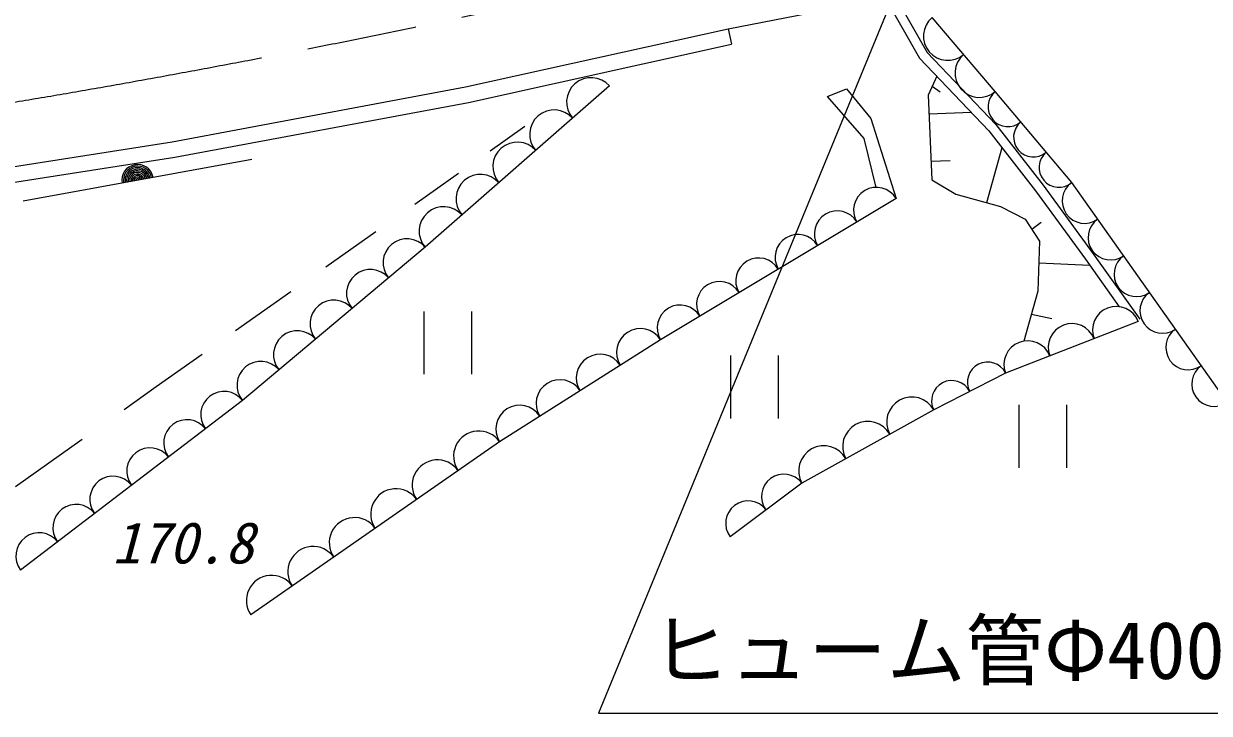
# Model space of a CAD drawing. Units: millimetres, scale not verified. Extents: x 40000 to 680000, y 20000 to 380000.
# Drawn here: x 534786 to 572491, y 234228 to 256176 of the extents above; entities that cross this region are included whole.
import ezdxf
from ezdxf.enums import TextEntityAlignment as Align

# ---------------------------------------------------------------- set-up
doc = ezdxf.new("R2010")
doc.units = ezdxf.units.MM
doc.header["$LTSCALE"] = 1000
doc.linetypes.add('CHAIN', pattern=[18.5, 12, -1.5, 3.5, -1.5])
for name, color, linetype, lineweight in [('M-BGD', 7, 'Continuous', 25), ('M-BMK', 2, 'CHAIN', 13), ('M-STR-STR3', 7, 'Continuous', 25)]:
    doc.layers.add(name, color=color, linetype=linetype, lineweight=lineweight)
doc.styles.add('ＭＳ ゴシック', font='')
doc.styles.get('ＭＳ ゴシック').set_extended_font_data('MS Gothic')

msp = doc.modelspace()

# ---------------------------------------------------------------- linework, layer by layer
at = {"layer": 'M-BGD'}
for p, q in [((557189, 256008), (563764, 257298)), ((562189, 256989), (563278, 255082)), ((562500, 257050), (563521, 255262)), ((565682, 254015), (563673, 256371)), ((548834, 254163), (557189, 256008)), ((557189, 256008), (557297, 255520)), ((548934, 253673), (557297, 255520)), ((563521, 255262), (565704, 252965)), ((563278, 255082), (565477, 252769)), ((563822, 254510), (563549, 253901)), ((539505, 252418), (548834, 254163)), ((553416, 254194), (547554, 249059)), ((560346, 253858), (560952, 254098)), ((561514, 252519), (560346, 253858)), ((560952, 254098), (561724, 253154)), ((563549, 253901), (563663, 251207)), ((568115, 251118), (565682, 254015)), ((539590, 251925), (548934, 253673)), ((561724, 253154), (562531, 250615)), ((564929, 253345), (563575, 253295)), ((550725, 252900), (549619, 252119)), ((565477, 252769), (566968, 250856)), ((565704, 252965), (567207, 251037)), ((527805, 250590), (539505, 252418)), ((561892, 250968), (561514, 252519)), ((527882, 250096), (539590, 251925)), ((565898, 252229), (565411, 250478)), ((542045, 251856), (534771, 250531)), ((563637, 251805), (564248, 251827)), ((548617, 251411), (547222, 250426)), ((563663, 251207), (564428, 250753)), ((573060, 244126), (568115, 251118)), ((564428, 250753), (565846, 250356)), ((566968, 250856), (568552, 248678)), ((567207, 251037), (568795, 248853)), ((562531, 250615), (555038, 246119)), ((565846, 250356), (566640, 249959)), ((566640, 249959), (567094, 249250)), ((545988, 249554), (544396, 248429)), ((567094, 249250), (567037, 247662)), ((547554, 249059), (541744, 244183)), ((568795, 248853), (570281, 246773)), ((568689, 248485), (567069, 248551)), ((568552, 248678), (569629, 247170)), ((543279, 247640), (541523, 246399)), ((567037, 247662), (566597, 246076)), ((547527, 245020), (547527, 247020)), ((549027, 247020), (549027, 245020)), ((570232, 246696), (566013, 245059)), ((555038, 246119), (549920, 242868)), ((540463, 245651), (539001, 244618)), ((557276, 243615), (557276, 245615)), ((558776, 245615), (558776, 243615)), ((566013, 245059), (563730, 243883)), ((539001, 244618), (537981, 243892)), ((541744, 244183), (534689, 238788)), ((566448, 242046), (566448, 244046)), ((567948, 244046), (567948, 242046)), ((563730, 243883), (559534, 241554)), ((536647, 242943), (534525, 241433)), ((549920, 242868), (542012, 237358)), ((559534, 241554), (557252, 239848))]:
    msp.add_line(p, q, dxfattribs=at)
at = {"layer": 'M-BGD', "lineweight": 13}
for p, q in [((563675, 254183), (563934, 254010)), ((566845, 249638), (567147, 249864)), ((566835, 246933), (567487, 246790))]:
    msp.add_line(p, q, dxfattribs=at)
at = {"layer": 'M-BGD'}
for centre, radius, start, end in [((564175, 255782), 774, 130.4462, 310.4462), ((565180, 254604), 774, 130.4462, 310.4462), ((552830, 253681), 779, 41.2218, 221.2218), ((566087, 253532), 631, 130.0303, 310.0303), ((551657, 252654), 779, 41.2218, 221.2218), ((566898, 252566), 631, 130.0303, 310.0303), ((550485, 251627), 779, 41.2218, 221.2218), ((567710, 251601), 631, 130.0303, 310.0303), ((538408, 251194), 500, 10.3244, 190.3244), ((538408, 251194), 500, 10.3244, 190.3244), ((538408, 251194), 450, 10.3244, 190.3244), ((538408, 251194), 400, 10.3244, 190.3244), ((538408, 251194), 350, 10.3244, 190.3244), ((538408, 251194), 300, 10.3244, 190.3244), ((538408, 251194), 250, 10.3244, 190.3244), ((538408, 251194), 200, 10.3244, 190.3244), ((538408, 251194), 150, 10.3244, 190.3244), ((538408, 251194), 100, 10.3244, 190.3244), ((538408, 251194), 50, 10.3244, 190.3244), ((549312, 250600), 779, 41.2218, 221.2218), ((568527, 250535), 714, 125.2673, 305.2673), ((561907, 250240), 728, 30.9638, 210.9638), ((548140, 249572), 779, 41.2218, 221.2218), ((560658, 249491), 728, 30.9638, 210.9638), ((569351, 249370), 714, 125.2673, 305.2673), ((546973, 248571), 758, 40.0063, 220.0063), ((559409, 248742), 728, 30.9638, 210.9638), ((558160, 247992), 728, 30.9638, 210.9638), ((570175, 248205), 714, 125.2673, 305.2673), ((545811, 247596), 758, 40.0063, 220.0063), ((556912, 247243), 728, 30.9638, 210.9638), ((544649, 246621), 758, 40.0063, 220.0063), ((570999, 247039), 714, 125.2673, 305.2673), ((555663, 246494), 728, 30.9638, 210.9638), ((569529, 246423), 754, 21.2052, 201.2052), ((568122, 245877), 754, 21.2052, 201.2052), ((543487, 245645), 758, 40.0063, 220.0063), ((554398, 245713), 758, 32.4211, 212.4211), ((571823, 245874), 714, 125.2673, 305.2673), ((566716, 245331), 754, 21.2052, 201.2052), ((553119, 244900), 758, 32.4211, 212.4211), ((542325, 244670), 758, 40.0063, 220.0063), ((565442, 244765), 642, 27.2553, 207.2553), ((572648, 244709), 714, 125.2673, 305.2673), ((551839, 244087), 758, 32.4211, 212.4211), ((564301, 244177), 642, 27.2553, 207.2553), ((541156, 243733), 740, 37.4054, 217.4054), ((550560, 243275), 758, 32.4211, 212.4211), ((563031, 243495), 800, 29.0279, 209.0279), ((539980, 242834), 740, 37.4054, 217.4054), ((549261, 242409), 803, 34.8685, 214.8685), ((561632, 242719), 800, 29.0279, 209.0279), ((538804, 241935), 740, 37.4054, 217.4054), ((560233, 241942), 800, 29.0279, 209.0279), ((547943, 241491), 803, 34.8685, 214.8685), ((537628, 241035), 740, 37.4054, 217.4054), ((558963, 241128), 712, 36.7772, 216.7772), ((546625, 240572), 803, 34.8685, 214.8685), ((557822, 240275), 712, 36.7772, 216.7772), ((536453, 240136), 740, 37.4054, 217.4054), ((545307, 239654), 803, 34.8685, 214.8685), ((535277, 239237), 740, 37.4054, 217.4054), ((543989, 238736), 803, 34.8685, 214.8685), ((542671, 237817), 803, 34.8685, 214.8685)]:
    msp.add_arc(centre, radius, start, end, dxfattribs=at)
at = {"layer": 'M-BMK'}
msp.add_open_spline([(512140, 251035), (517854, 251562), (523568, 252090), (529247, 252881), (533521, 253476), (537776, 254220), (542018, 255029), (546420, 255869), (550809, 256780), (555147, 257894), (558842, 258842), (562499, 259938), (566128, 261117), (567968, 261714), (569800, 262332), (571633, 262951)], degree=3, knots=[0, 0, 0, 0, 1, 1, 1, 2, 2, 2, 3, 3, 3, 4, 4, 4, 5, 5, 5, 5], dxfattribs=at)
at = {"layer": 'M-STR-STR3'}
for p, q in [((562431, 257037), (553066, 234228)), ((553066, 234228), (573286, 234228))]:
    msp.add_line(p, q, dxfattribs=at)

# ---------------------------------------------------------------- texts
at = {"layer": 'M-BGD', "style": 'ＭＳ ゴシック', "oblique": 15}
msp.add_text('170.8', height=1320, dxfattribs=at).set_placement((537600, 238600), align=Align.BOTTOM_LEFT)
at = {"layer": 'M-STR-STR3', "style": 'ＭＳ ゴシック'}
msp.add_text('ヒューム管Φ400', height=1833, dxfattribs=at).set_placement((554737, 234771), align=Align.BOTTOM_LEFT)

doc.saveas('drawing.dxf')
